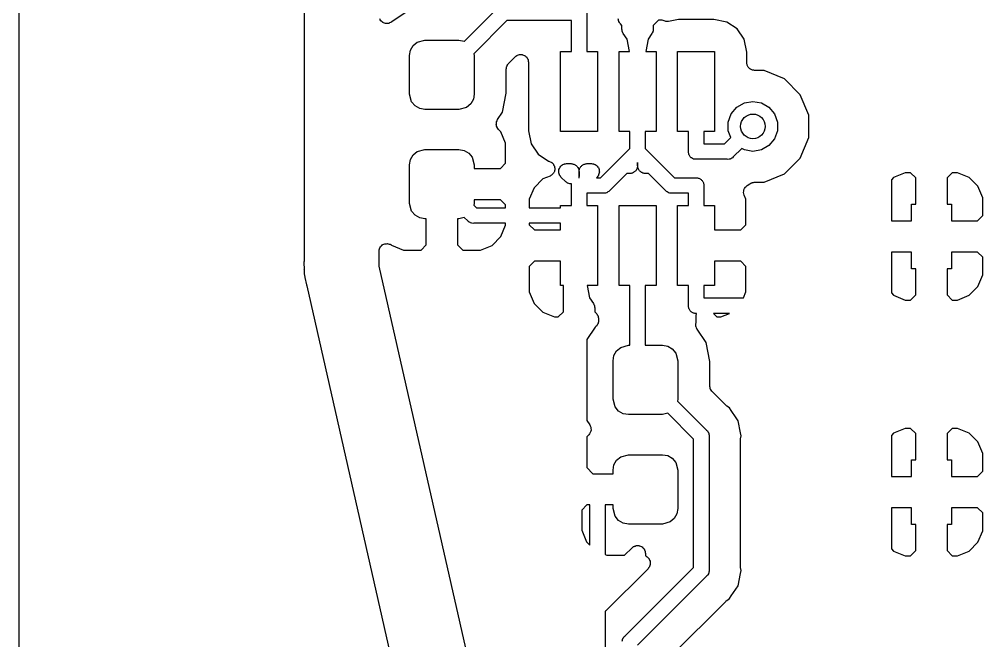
# Model space of a CAD drawing. Extents: x 10 to 287, y -200 to -10.
# Drawn here: x 114.81 to 130.44, y -108.5 to -98.42 of the extents above; entities that cross this region are included whole.
import ezdxf

# ---------------------------------------------------------------- set-up
doc = ezdxf.new("R2010")
doc.units = 0
doc.header["$MEASUREMENT"] = 0
doc.layers.add('BLACK', color=7, linetype='CONTINUOUS')

msp = doc.modelspace()

# ---------------------------------------------------------------- linework, layer by layer
at = {"layer": 'BLACK', "linetype": 'CONTINUOUS'}
for p, q in [((114.808, -136.271), (114.808, -79.375)), ((119.429, -85.0423), (119.429, -102.34)), ((121.097, -98.2935), (120.842, -98.4638)), ((122.033, -98.7718), (122.567, -98.2375)), ((124.016, -98.2907), (124.016, -98.938)), ((120.665, -98.4242), (120.656, -98.4093)), ((120.674, -98.4398), (120.665, -98.4242)), ((120.678, -98.4425), (120.674, -98.4398)), ((120.68, -98.446), (120.678, -98.4425)), ((120.695, -98.4566), (120.68, -98.446)), ((120.708, -98.4681), (120.695, -98.4566)), ((120.712, -98.4696), (120.708, -98.4681)), ((120.716, -98.4721), (120.712, -98.4696)), ((120.733, -98.4771), (120.716, -98.4721)), ((120.75, -98.4832), (120.733, -98.4771)), ((120.754, -98.4832), (120.75, -98.4832)), ((120.758, -98.4844), (120.754, -98.4832)), ((120.776, -98.4832), (120.758, -98.4844)), ((120.794, -98.4832), (120.776, -98.4832)), ((120.798, -98.4818), (120.794, -98.4832)), ((120.802, -98.4815), (120.798, -98.4818)), ((120.818, -98.4743), (120.802, -98.4815)), ((120.835, -98.4681), (120.818, -98.4743)), ((120.838, -98.4654), (120.835, -98.4681)), ((120.842, -98.4638), (120.838, -98.4654)), ((122.721, -98.4377), (122.183, -98.9748)), ((123.766, -98.4377), (122.721, -98.4377)), ((123.766, -98.938), (123.766, -98.4377)), ((124.529, -98.4258), (124.524, -98.4098)), ((124.532, -98.4422), (124.529, -98.4258)), ((124.534, -98.447), (124.532, -98.4422)), ((124.536, -98.4524), (124.534, -98.447)), ((124.545, -98.466), (124.536, -98.4524)), ((124.554, -98.4804), (124.545, -98.466)), ((124.558, -98.484), (124.554, -98.4804)), ((124.561, -98.4886), (124.558, -98.484)), ((125.179, -98.43), (125.095, -98.5144)), ((125.242, -98.43), (125.179, -98.43)), ((125.271, -98.442), (125.242, -98.43)), ((125.286, -98.4453), (125.271, -98.442)), ((125.3, -98.4502), (125.286, -98.4453)), ((125.307, -98.45), (125.3, -98.4502)), ((125.314, -98.4515), (125.307, -98.45)), ((125.329, -98.4495), (125.314, -98.4515)), ((125.344, -98.4492), (125.329, -98.4495)), ((125.504, -98.4176), (125.344, -98.4492)), ((126.078, -98.4176), (125.504, -98.4176)), ((126.289, -98.4595), (126.078, -98.4176)), ((126.457, -98.5718), (126.289, -98.4595)), ((124.587, -98.5144), (124.561, -98.4886)), ((124.587, -98.5778), (124.587, -98.5144)), ((124.59, -98.5927), (124.587, -98.5778)), ((124.591, -98.6079), (124.59, -98.5927)), ((124.593, -98.6143), (124.591, -98.6079)), ((124.595, -98.6212), (124.593, -98.6143)), ((124.602, -98.6344), (124.595, -98.6212)), ((124.608, -98.6483), (124.602, -98.6344)), ((125.08, -98.6344), (125.074, -98.6483)), ((125.087, -98.6212), (125.08, -98.6344)), ((125.089, -98.6143), (125.087, -98.6212)), ((125.091, -98.6079), (125.089, -98.6143)), ((125.092, -98.5927), (125.091, -98.6079)), ((125.095, -98.5778), (125.092, -98.5927)), ((125.095, -98.5144), (125.095, -98.5778)), ((126.57, -98.7398), (126.457, -98.5718)), ((121.199, -98.8423), (121.266, -98.7865)), ((121.266, -98.7865), (121.391, -98.753)), ((121.391, -98.753), (121.941, -98.753)), ((121.941, -98.753), (122.027, -98.7681)), ((122.027, -98.7681), (122.033, -98.7718)), ((124.67, -98.7398), (124.608, -98.6483)), ((124.709, -98.938), (124.67, -98.7398)), ((125.012, -98.7398), (124.973, -98.938)), ((125.074, -98.6483), (125.012, -98.7398)), ((126.611, -98.9505), (126.57, -98.7398)), ((121.141, -99.003), (121.156, -98.9175)), ((121.156, -98.9175), (121.199, -98.8423)), ((123.591, -100.238), (123.591, -98.938)), ((123.591, -98.938), (123.766, -98.938)), ((124.016, -98.938), (124.191, -98.938)), ((124.191, -98.938), (124.191, -100.238)), ((124.541, -100.238), (124.541, -98.938)), ((124.541, -98.938), (124.709, -98.938)), ((124.973, -98.938), (125.141, -98.938)), ((125.141, -98.938), (125.141, -100.238)), ((125.491, -100.238), (125.491, -98.938)), ((125.491, -98.938), (126.091, -98.938)), ((126.091, -98.938), (126.091, -100.238)), ((126.611, -99.1184), (126.611, -98.9505)), ((121.141, -99.628), (121.141, -99.003)), ((122.183, -98.9748), (122.191, -99.003)), ((122.191, -99.003), (122.191, -99.628)), ((122.749, -99.1281), (122.854, -99.0229)), ((122.854, -99.0229), (122.867, -99.0134)), ((122.867, -99.0134), (122.88, -99.0028)), ((122.88, -99.0028), (122.885, -99.0008)), ((122.885, -99.0008), (122.89, -98.9976)), ((122.89, -98.9976), (122.906, -98.9933)), ((122.906, -98.9933), (122.922, -98.9877)), ((122.922, -98.9877), (122.927, -98.9877)), ((122.927, -98.9877), (122.932, -98.9862)), ((122.932, -98.9862), (122.949, -98.9877)), ((122.949, -98.9877), (122.966, -98.9877)), ((122.966, -98.9877), (122.971, -98.9896)), ((122.971, -98.9896), (122.976, -98.9901)), ((122.976, -98.9901), (122.991, -98.9971)), ((122.991, -98.9971), (123.007, -99.0028)), ((123.007, -99.0028), (123.011, -99.0063)), ((123.011, -99.0063), (123.016, -99.0087)), ((123.016, -99.0087), (123.028, -99.0204)), ((123.028, -99.0204), (123.041, -99.0311)), ((123.041, -99.0311), (123.044, -99.0359)), ((123.044, -99.0359), (123.048, -99.0399)), ((123.048, -99.0399), (123.055, -99.0549)), ((123.055, -99.0549), (123.063, -99.0693)), ((123.063, -99.0693), (123.064, -99.0748)), ((123.064, -99.0748), (123.066, -99.0799)), ((123.066, -99.0799), (123.068, -99.0964)), ((123.068, -99.0964), (123.071, -99.1127)), ((123.071, -99.1127), (123.071, -100.225)), ((122.711, -99.2179), (122.712, -99.2124)), ((122.711, -99.6155), (122.711, -99.2179)), ((122.712, -99.2068), (122.716, -99.1908)), ((122.712, -99.2124), (122.712, -99.2068)), ((122.716, -99.1908), (122.719, -99.1744)), ((122.719, -99.1744), (122.722, -99.1696)), ((122.722, -99.1696), (122.723, -99.1642)), ((122.723, -99.1642), (122.733, -99.1506)), ((122.733, -99.1506), (122.741, -99.1362)), ((122.741, -99.1362), (122.745, -99.1326)), ((122.745, -99.1326), (122.749, -99.1281)), ((126.613, -99.1293), (126.611, -99.1184)), ((126.613, -99.1405), (126.613, -99.1293)), ((126.617, -99.1509), (126.613, -99.1405)), ((126.619, -99.1618), (126.617, -99.1509)), ((126.625, -99.1715), (126.619, -99.1618)), ((126.628, -99.1819), (126.625, -99.1715)), ((126.636, -99.1904), (126.628, -99.1819)), ((126.641, -99.2), (126.636, -99.1904)), ((126.65, -99.2072), (126.641, -99.2)), ((126.657, -99.2157), (126.65, -99.2072)), ((126.666, -99.2212), (126.657, -99.2157)), ((126.675, -99.2284), (126.666, -99.2212)), ((126.685, -99.2322), (126.675, -99.2284)), ((126.695, -99.2377), (126.685, -99.2322)), ((126.706, -99.2397), (126.695, -99.2377)), ((126.716, -99.2435), (126.706, -99.2397)), ((126.727, -99.2435), (126.716, -99.2435)), ((126.738, -99.2454), (126.727, -99.2435)), ((126.892, -99.2454), (126.738, -99.2454)), ((127.226, -99.3836), (126.892, -99.2454)), ((127.481, -99.6391), (127.226, -99.3836)), ((121.174, -99.753), (121.141, -99.628)), ((122.176, -99.7135), (122.133, -99.7887)), ((122.191, -99.628), (122.176, -99.7135)), ((122.65, -99.9219), (122.711, -99.6155)), ((127.62, -99.9728), (127.481, -99.6391)), ((121.23, -99.8195), (121.174, -99.753)), ((121.305, -99.8629), (121.23, -99.8195)), ((121.391, -99.878), (121.305, -99.8629)), ((121.941, -99.878), (121.391, -99.878)), ((122.066, -99.8445), (121.941, -99.878)), ((122.133, -99.7887), (122.066, -99.8445)), ((126.36, -99.9503), (126.451, -99.8423)), ((126.451, -99.8423), (126.573, -99.7717)), ((126.573, -99.7717), (126.712, -99.7472)), ((126.712, -99.7472), (126.851, -99.7717)), ((126.851, -99.7717), (126.973, -99.8423)), ((126.973, -99.8423), (127.063, -99.9503)), ((122.561, -100.062), (122.569, -100.043)), ((122.569, -100.043), (122.65, -99.9219)), ((126.312, -100.083), (126.36, -99.9503)), ((127.063, -99.9503), (127.112, -100.083)), ((127.62, -100.334), (127.62, -99.9728)), ((122.548, -100.125), (122.55, -100.104)), ((122.549, -100.126), (122.548, -100.125)), ((122.549, -100.128), (122.549, -100.126)), ((122.554, -100.148), (122.549, -100.128)), ((122.55, -100.104), (122.552, -100.084)), ((122.552, -100.081), (122.561, -100.062)), ((122.552, -100.082), (122.552, -100.081)), ((122.552, -100.084), (122.552, -100.082)), ((122.56, -100.168), (122.554, -100.148)), ((122.561, -100.169), (122.56, -100.168)), ((122.561, -100.17), (122.561, -100.169)), ((122.573, -100.187), (122.561, -100.17)), ((122.585, -100.204), (122.573, -100.187)), ((122.622, -100.24), (122.585, -100.204)), ((126.312, -100.224), (126.312, -100.083)), ((127.112, -100.083), (127.112, -100.224)), ((122.699, -100.427), (122.622, -100.24)), ((123.071, -100.225), (123.112, -100.436)), ((124.191, -100.238), (123.591, -100.238)), ((124.716, -100.238), (124.541, -100.238)), ((124.716, -100.512), (124.716, -100.238)), ((125.141, -100.238), (124.966, -100.238)), ((124.966, -100.238), (124.966, -100.512)), ((125.666, -100.238), (125.491, -100.238)), ((125.666, -100.541), (125.666, -100.238)), ((126.091, -100.238), (125.916, -100.238)), ((125.916, -100.238), (125.916, -100.438)), ((126.25, -100.438), (126.352, -100.336)), ((126.352, -100.336), (126.312, -100.224)), ((127.063, -100.356), (126.973, -100.465)), ((127.112, -100.224), (127.063, -100.356)), ((127.481, -100.668), (127.62, -100.334)), ((122.699, -100.752), (122.699, -100.427)), ((123.112, -100.436), (123.225, -100.604)), ((124.24, -100.988), (124.716, -100.512)), ((124.966, -100.512), (125.442, -100.988)), ((125.916, -100.438), (126.25, -100.438)), ((126.531, -100.511), (126.394, -100.648)), ((126.573, -100.535), (126.531, -100.511)), ((126.973, -100.465), (126.851, -100.535)), ((121.156, -100.692), (121.199, -100.617)), ((121.199, -100.617), (121.266, -100.561)), ((121.266, -100.561), (121.391, -100.528)), ((121.391, -100.528), (121.941, -100.528)), ((121.941, -100.528), (122.027, -100.543)), ((122.027, -100.543), (122.102, -100.586)), ((122.102, -100.586), (122.158, -100.653)), ((122.158, -100.653), (122.191, -100.778)), ((123.225, -100.604), (123.393, -100.717)), ((125.666, -100.585), (125.666, -100.541)), ((125.666, -100.541), (125.666, -100.541)), ((125.67, -100.596), (125.666, -100.585)), ((125.672, -100.607), (125.67, -100.596)), ((125.677, -100.616), (125.672, -100.607)), ((125.681, -100.627), (125.677, -100.616)), ((125.688, -100.635), (125.681, -100.627)), ((125.694, -100.645), (125.688, -100.635)), ((125.702, -100.652), (125.694, -100.645)), ((125.709, -100.661), (125.702, -100.652)), ((125.719, -100.666), (125.709, -100.661)), ((125.728, -100.673), (125.719, -100.666)), ((125.738, -100.677), (125.728, -100.673)), ((126.369, -100.669), (126.355, -100.678)), ((126.383, -100.661), (126.369, -100.669)), ((126.394, -100.648), (126.383, -100.661)), ((126.712, -100.56), (126.573, -100.535)), ((126.851, -100.535), (126.712, -100.56)), ((127.226, -100.923), (127.481, -100.668)), ((121.141, -100.778), (121.156, -100.692)), ((121.141, -101.403), (121.141, -100.778)), ((122.191, -100.778), (122.191, -100.837)), ((122.615, -100.837), (122.699, -100.752)), ((123.393, -100.717), (123.396, -100.717)), ((123.396, -100.717), (123.402, -100.72)), ((123.402, -100.72), (123.409, -100.721)), ((123.409, -100.721), (123.423, -100.728)), ((123.423, -100.728), (123.437, -100.733)), ((123.437, -100.733), (123.442, -100.738)), ((123.442, -100.738), (123.449, -100.741)), ((123.449, -100.741), (123.459, -100.752)), ((123.459, -100.752), (123.47, -100.762)), ((123.47, -100.762), (123.474, -100.768)), ((123.474, -100.768), (123.478, -100.773)), ((123.478, -100.773), (123.484, -100.788)), ((123.484, -100.788), (123.491, -100.801)), ((123.491, -100.801), (123.493, -100.808)), ((123.493, -100.808), (123.495, -100.814)), ((123.495, -100.814), (123.496, -100.829)), ((123.496, -100.829), (123.498, -100.844)), ((123.572, -100.838), (123.578, -100.822)), ((123.578, -100.822), (123.581, -100.818)), ((123.581, -100.818), (123.584, -100.813)), ((123.584, -100.813), (123.595, -100.801)), ((123.595, -100.801), (123.606, -100.788)), ((123.606, -100.788), (123.611, -100.785)), ((123.611, -100.785), (123.615, -100.781)), ((123.615, -100.781), (123.63, -100.774)), ((123.63, -100.774), (123.644, -100.766)), ((123.644, -100.766), (123.65, -100.765)), ((123.65, -100.765), (123.655, -100.763)), ((123.655, -100.763), (123.671, -100.761)), ((123.671, -100.761), (123.688, -100.758)), ((123.688, -100.758), (123.764, -100.758)), ((123.764, -100.758), (123.775, -100.76)), ((123.775, -100.76), (123.786, -100.76)), ((123.786, -100.76), (123.796, -100.764)), ((123.796, -100.764), (123.807, -100.766)), ((123.807, -100.766), (123.817, -100.772)), ((123.817, -100.772), (123.827, -100.775)), ((123.827, -100.775), (123.836, -100.783)), ((123.836, -100.783), (123.846, -100.788)), ((123.846, -100.788), (123.853, -100.797)), ((123.853, -100.797), (123.861, -100.804)), ((123.861, -100.804), (123.867, -100.813)), ((123.867, -100.813), (123.874, -100.822)), ((123.874, -100.822), (123.878, -100.832)), ((123.878, -100.832), (123.883, -100.842)), ((123.899, -100.842), (123.904, -100.832)), ((123.904, -100.832), (123.908, -100.822)), ((123.908, -100.822), (123.915, -100.813)), ((123.915, -100.813), (123.921, -100.804)), ((123.921, -100.804), (123.929, -100.797)), ((123.929, -100.797), (123.936, -100.788)), ((123.936, -100.788), (123.946, -100.783)), ((123.946, -100.783), (123.955, -100.775)), ((123.955, -100.775), (123.965, -100.772)), ((123.965, -100.772), (123.975, -100.766)), ((123.975, -100.766), (123.986, -100.764)), ((123.986, -100.764), (123.996, -100.76)), ((123.996, -100.76), (124.007, -100.76)), ((124.007, -100.76), (124.018, -100.758)), ((124.018, -100.758), (124.094, -100.758)), ((124.094, -100.758), (124.111, -100.761)), ((124.111, -100.761), (124.127, -100.763)), ((124.127, -100.763), (124.132, -100.765)), ((124.132, -100.765), (124.138, -100.766)), ((124.138, -100.766), (124.152, -100.774)), ((124.152, -100.774), (124.167, -100.781)), ((124.167, -100.781), (124.171, -100.785)), ((124.171, -100.785), (124.176, -100.788)), ((124.176, -100.788), (124.187, -100.801)), ((124.187, -100.801), (124.198, -100.813)), ((124.198, -100.813), (124.201, -100.818)), ((124.201, -100.818), (124.204, -100.822)), ((124.204, -100.822), (124.21, -100.838)), ((124.835, -100.823), (124.833, -100.834)), ((124.839, -100.813), (124.835, -100.823)), ((124.841, -100.791), (124.839, -100.801)), ((124.839, -100.801), (124.839, -100.813)), ((124.841, -100.791), (124.841, -100.74)), ((124.841, -100.74), (124.841, -100.74)), ((124.841, -100.74), (124.841, -100.74)), ((124.841, -100.74), (124.841, -100.791)), ((124.843, -100.801), (124.841, -100.791)), ((124.843, -100.813), (124.843, -100.801)), ((124.847, -100.823), (124.843, -100.813)), ((124.849, -100.834), (124.847, -100.823)), ((125.748, -100.683), (125.738, -100.677)), ((125.759, -100.685), (125.748, -100.683)), ((125.769, -100.688), (125.759, -100.685)), ((126.296, -100.688), (125.769, -100.688)), ((126.313, -100.69), (126.296, -100.688)), ((126.329, -100.685), (126.313, -100.69)), ((126.345, -100.683), (126.329, -100.685)), ((126.35, -100.68), (126.345, -100.683)), ((126.355, -100.678), (126.35, -100.68)), ((122.191, -100.837), (122.615, -100.837)), ((123.42, -100.959), (123.303, -101.007)), ((123.426, -100.955), (123.42, -100.959)), ((123.432, -100.953), (123.426, -100.955)), ((123.444, -100.944), (123.432, -100.953)), ((123.457, -100.935), (123.444, -100.944)), ((123.461, -100.93), (123.457, -100.935)), ((123.467, -100.925), (123.461, -100.93)), ((123.475, -100.912), (123.467, -100.925)), ((123.484, -100.9), (123.475, -100.912)), ((123.486, -100.894), (123.484, -100.9)), ((123.49, -100.888), (123.486, -100.894)), ((123.493, -100.873), (123.49, -100.888)), ((123.497, -100.858), (123.493, -100.873)), ((123.498, -100.844), (123.497, -100.851)), ((123.497, -100.851), (123.497, -100.858)), ((123.561, -100.897), (123.563, -100.88)), ((123.563, -100.902), (123.561, -100.897)), ((123.563, -100.863), (123.565, -100.858)), ((123.563, -100.88), (123.563, -100.863)), ((123.563, -100.907), (123.563, -100.902)), ((123.568, -100.923), (123.563, -100.907)), ((123.565, -100.853), (123.572, -100.838)), ((123.565, -100.858), (123.565, -100.853)), ((123.573, -100.939), (123.568, -100.923)), ((123.576, -100.944), (123.573, -100.939)), ((123.578, -100.949), (123.576, -100.944)), ((123.588, -100.962), (123.578, -100.949)), ((123.598, -100.975), (123.588, -100.962)), ((123.674, -101.052), (123.598, -100.975)), ((123.883, -100.842), (123.885, -100.853)), ((123.885, -100.853), (123.889, -100.863)), ((123.888, -100.978), (123.887, -100.988)), ((123.887, -100.988), (123.895, -100.988)), ((123.891, -100.962), (123.888, -100.978)), ((123.889, -100.863), (123.889, -100.874)), ((123.889, -100.874), (123.891, -100.885)), ((123.891, -100.885), (123.893, -100.874)), ((123.891, -100.885), (123.891, -100.962)), ((123.891, -100.962), (123.891, -100.885)), ((123.894, -100.978), (123.891, -100.962)), ((123.893, -100.863), (123.897, -100.853)), ((123.893, -100.874), (123.893, -100.863)), ((123.895, -100.988), (123.894, -100.978)), ((123.897, -100.853), (123.899, -100.842)), ((124.184, -100.975), (124.172, -100.988)), ((124.172, -100.988), (124.24, -100.988)), ((124.194, -100.962), (124.184, -100.975)), ((124.204, -100.949), (124.194, -100.962)), ((124.206, -100.944), (124.204, -100.949)), ((124.209, -100.939), (124.206, -100.944)), ((124.214, -100.923), (124.209, -100.939)), ((124.21, -100.838), (124.217, -100.853)), ((124.219, -100.907), (124.214, -100.923)), ((124.217, -100.853), (124.217, -100.858)), ((124.217, -100.858), (124.219, -100.863)), ((124.219, -100.863), (124.219, -100.88)), ((124.219, -100.88), (124.221, -100.897)), ((124.221, -100.897), (124.219, -100.902)), ((124.219, -100.902), (124.219, -100.907)), ((124.664, -100.918), (124.384, -101.197)), ((124.714, -100.918), (124.664, -100.918)), ((124.725, -100.916), (124.714, -100.918)), ((124.736, -100.916), (124.725, -100.916)), ((124.746, -100.912), (124.736, -100.916)), ((124.757, -100.91), (124.746, -100.912)), ((124.767, -100.904), (124.757, -100.91)), ((124.777, -100.901), (124.767, -100.904)), ((124.786, -100.893), (124.777, -100.901)), ((124.796, -100.888), (124.786, -100.893)), ((124.803, -100.879), (124.796, -100.888)), ((124.811, -100.872), (124.803, -100.879)), ((124.817, -100.863), (124.811, -100.872)), ((124.824, -100.854), (124.817, -100.863)), ((124.828, -100.844), (124.824, -100.854)), ((124.833, -100.834), (124.828, -100.844)), ((124.854, -100.844), (124.849, -100.834)), ((124.858, -100.854), (124.854, -100.844)), ((124.865, -100.863), (124.858, -100.854)), ((124.871, -100.872), (124.865, -100.863)), ((124.879, -100.879), (124.871, -100.872)), ((124.886, -100.888), (124.879, -100.879)), ((124.896, -100.893), (124.886, -100.888)), ((124.905, -100.901), (124.896, -100.893)), ((124.915, -100.904), (124.905, -100.901)), ((124.925, -100.91), (124.915, -100.904)), ((124.936, -100.912), (124.925, -100.91)), ((124.946, -100.916), (124.936, -100.912)), ((124.957, -100.916), (124.946, -100.916)), ((124.968, -100.918), (124.957, -100.916)), ((125.018, -100.918), (124.968, -100.918)), ((125.298, -101.197), (125.018, -100.918)), ((125.442, -100.988), (125.813, -100.988)), ((125.813, -100.988), (125.823, -100.991)), ((126.892, -101.061), (127.226, -100.923)), ((128.995, -100.982), (128.958, -101.02)), ((129.182, -100.905), (128.995, -100.982)), ((129.27, -100.905), (129.182, -100.905)), ((129.354, -100.989), (129.27, -100.905)), ((129.354, -101.413), (129.354, -100.989)), ((129.946, -100.905), (129.862, -100.989)), ((129.862, -100.989), (129.862, -101.413)), ((130.034, -100.905), (129.946, -100.905)), ((130.221, -100.982), (130.034, -100.905)), ((130.364, -101.125), (130.221, -100.982)), ((123.303, -101.007), (123.16, -101.15)), ((123.688, -101.061), (123.674, -101.052)), ((123.7, -101.072), (123.688, -101.061)), ((123.706, -101.074), (123.7, -101.072)), ((123.71, -101.077), (123.706, -101.074)), ((123.726, -101.081), (123.71, -101.077)), ((123.742, -101.087), (123.726, -101.081)), ((123.748, -101.087), (123.742, -101.087)), ((123.753, -101.088), (123.748, -101.087)), ((123.767, -101.087), (123.753, -101.088)), ((123.766, -101.091), (123.767, -101.087)), ((123.766, -101.135), (123.766, -101.091)), ((123.766, -101.438), (123.766, -101.135)), ((123.766, -101.135), (123.766, -101.135)), ((125.823, -100.991), (125.834, -100.993)), ((125.834, -100.993), (125.844, -100.999)), ((125.844, -100.999), (125.854, -101.003)), ((125.854, -101.003), (125.863, -101.01)), ((125.863, -101.01), (125.873, -101.015)), ((125.873, -101.015), (125.88, -101.024)), ((125.88, -101.024), (125.888, -101.031)), ((125.888, -101.031), (125.894, -101.041)), ((125.894, -101.041), (125.901, -101.049)), ((125.901, -101.049), (125.905, -101.06)), ((125.905, -101.06), (125.91, -101.069)), ((125.91, -101.069), (125.912, -101.08)), ((125.912, -101.08), (125.916, -101.091)), ((125.916, -101.091), (125.916, -101.438)), ((126.576, -101.163), (126.585, -101.144)), ((126.585, -101.144), (126.586, -101.143)), ((126.586, -101.143), (126.587, -101.142)), ((126.587, -101.142), (126.602, -101.128)), ((126.602, -101.128), (126.617, -101.114)), ((126.617, -101.114), (126.664, -101.083)), ((126.664, -101.083), (126.678, -101.077)), ((126.678, -101.077), (126.691, -101.069)), ((126.691, -101.069), (126.698, -101.068)), ((126.698, -101.068), (126.704, -101.065)), ((126.704, -101.065), (126.719, -101.064)), ((126.719, -101.064), (126.734, -101.061)), ((126.734, -101.061), (126.892, -101.061)), ((128.958, -101.02), (128.958, -101.684)), ((130.441, -101.312), (130.364, -101.125)), ((123.16, -101.15), (123.083, -101.337)), ((124.286, -101.238), (124.016, -101.238)), ((124.016, -101.238), (124.016, -101.438)), ((124.303, -101.239), (124.286, -101.238)), ((124.319, -101.235), (124.303, -101.239)), ((124.335, -101.232), (124.319, -101.235)), ((124.34, -101.229), (124.335, -101.232)), ((124.345, -101.228), (124.34, -101.229)), ((124.359, -101.218), (124.345, -101.228)), ((124.373, -101.21), (124.359, -101.218)), ((124.384, -101.197), (124.373, -101.21)), ((125.309, -101.21), (125.298, -101.197)), ((125.323, -101.218), (125.309, -101.21)), ((125.337, -101.228), (125.323, -101.218)), ((125.342, -101.229), (125.337, -101.228)), ((125.347, -101.232), (125.342, -101.229)), ((125.363, -101.235), (125.347, -101.232)), ((125.379, -101.239), (125.363, -101.235)), ((125.396, -101.238), (125.379, -101.239)), ((125.666, -101.238), (125.396, -101.238)), ((125.666, -101.438), (125.666, -101.238)), ((126.561, -101.225), (126.564, -101.204)), ((126.561, -101.226), (126.561, -101.225)), ((126.561, -101.228), (126.561, -101.226)), ((126.566, -101.248), (126.561, -101.228)), ((126.564, -101.204), (126.566, -101.184)), ((126.566, -101.183), (126.567, -101.181)), ((126.566, -101.184), (126.566, -101.183)), ((126.57, -101.268), (126.566, -101.248)), ((126.567, -101.181), (126.576, -101.163)), ((126.598, -101.335), (126.57, -101.268)), ((121.174, -101.528), (121.141, -101.403)), ((122.191, -101.403), (122.186, -101.433)), ((122.186, -101.433), (122.228, -101.475)), ((122.191, -101.344), (122.191, -101.403)), ((122.615, -101.344), (122.191, -101.344)), ((122.699, -101.429), (122.615, -101.344)), ((122.699, -101.475), (122.699, -101.429)), ((123.083, -101.337), (123.083, -101.475)), ((123.591, -101.475), (123.591, -101.438)), ((123.591, -101.438), (123.766, -101.438)), ((124.016, -101.438), (124.191, -101.438)), ((124.191, -101.438), (124.191, -102.738)), ((124.541, -102.738), (124.541, -101.438)), ((124.541, -101.438), (125.141, -101.438)), ((125.141, -101.438), (125.141, -102.738)), ((125.491, -102.738), (125.491, -101.438)), ((125.491, -101.438), (125.666, -101.438)), ((125.916, -101.438), (126.091, -101.438)), ((126.091, -101.438), (126.091, -101.834)), ((126.599, -101.337), (126.598, -101.335)), ((126.598, -101.335), (126.598, -101.335)), ((126.599, -101.75), (126.599, -101.337)), ((129.283, -101.684), (129.283, -101.413)), ((129.283, -101.413), (129.354, -101.413)), ((129.862, -101.413), (129.933, -101.413)), ((129.933, -101.413), (129.933, -101.684)), ((130.441, -101.6), (130.441, -101.312)), ((121.23, -101.595), (121.174, -101.528)), ((121.305, -101.638), (121.23, -101.595)), ((122.228, -101.475), (122.699, -101.475)), ((123.083, -101.475), (123.591, -101.475)), ((130.357, -101.684), (130.441, -101.6)), ((121.391, -101.653), (121.305, -101.638)), ((121.412, -101.653), (121.391, -101.653)), ((121.412, -102.077), (121.412, -101.653)), ((121.941, -101.653), (121.92, -101.653)), ((121.92, -101.653), (121.92, -102.077)), ((122.028, -101.63), (121.941, -101.653)), ((122.084, -101.685), (122.028, -101.63)), ((122.094, -101.698), (122.084, -101.685)), ((122.109, -101.706), (122.094, -101.698)), ((122.122, -101.715), (122.109, -101.706)), ((122.128, -101.717), (122.122, -101.715)), ((122.132, -101.72), (122.128, -101.717)), ((122.149, -101.722), (122.132, -101.72)), ((122.165, -101.727), (122.149, -101.722)), ((122.181, -101.725), (122.165, -101.727)), ((122.699, -101.725), (122.181, -101.725)), ((122.622, -101.941), (122.699, -101.754)), ((122.699, -101.754), (122.699, -101.725)), ((123.083, -101.725), (123.083, -101.75)), ((123.591, -101.725), (123.083, -101.725)), ((123.083, -101.75), (123.167, -101.834)), ((123.591, -101.834), (123.591, -101.725)), ((126.515, -101.834), (126.599, -101.75)), ((128.958, -101.684), (129.283, -101.684)), ((129.933, -101.684), (130.357, -101.684)), ((123.167, -101.834), (123.591, -101.834)), ((126.091, -101.834), (126.515, -101.834)), ((120.687, -102.089), (120.699, -102.078)), ((120.699, -102.078), (120.704, -102.075)), ((120.704, -102.075), (120.708, -102.072)), ((120.708, -102.072), (120.724, -102.066)), ((120.724, -102.066), (120.739, -102.059)), ((120.739, -102.059), (120.744, -102.059)), ((120.744, -102.059), (120.75, -102.057)), ((120.75, -102.057), (120.766, -102.057)), ((120.766, -102.057), (120.783, -102.055)), ((120.783, -102.055), (120.788, -102.057)), ((120.788, -102.057), (120.794, -102.057)), ((120.794, -102.057), (120.809, -102.062)), ((120.809, -102.062), (120.825, -102.067)), ((120.825, -102.067), (120.83, -102.07)), ((120.83, -102.07), (120.835, -102.072)), ((120.835, -102.072), (120.846, -102.081)), ((120.846, -102.081), (121.04, -102.161)), ((121.328, -102.161), (121.412, -102.077)), ((121.92, -102.077), (122.004, -102.161)), ((122.479, -102.084), (122.622, -101.941)), ((120.645, -102.182), (120.648, -102.165)), ((120.645, -102.393), (120.645, -102.182)), ((120.648, -102.165), (120.649, -102.149)), ((120.649, -102.149), (120.651, -102.144)), ((120.651, -102.144), (120.652, -102.138)), ((120.652, -102.138), (120.661, -102.124)), ((120.661, -102.124), (120.668, -102.109)), ((120.668, -102.109), (120.672, -102.105)), ((120.672, -102.105), (120.674, -102.1)), ((120.674, -102.1), (120.687, -102.089)), ((121.04, -102.161), (121.328, -102.161)), ((122.004, -102.161), (122.292, -102.161)), ((122.292, -102.161), (122.479, -102.084)), ((128.958, -102.192), (128.958, -102.856)), ((129.283, -102.192), (128.958, -102.192)), ((129.283, -102.463), (129.283, -102.192)), ((129.933, -102.192), (129.933, -102.463)), ((130.357, -102.192), (129.933, -102.192)), ((130.441, -102.276), (130.357, -102.192)), ((119.429, -102.342), (119.425, -102.359)), ((119.425, -102.359), (119.429, -102.482)), ((119.429, -102.34), (119.429, -102.341)), ((119.429, -102.341), (119.429, -102.342)), ((120.647, -102.407), (120.645, -102.393)), ((123.167, -102.342), (123.083, -102.426)), ((123.591, -102.342), (123.167, -102.342)), ((123.591, -102.738), (123.591, -102.342)), ((126.091, -102.342), (126.091, -102.738)), ((126.515, -102.342), (126.091, -102.342)), ((126.599, -102.426), (126.515, -102.342)), ((130.441, -102.564), (130.441, -102.276)), ((119.429, -102.482), (119.428, -102.484)), ((119.428, -102.484), (119.429, -102.486)), ((119.429, -102.486), (119.429, -102.544)), ((119.429, -102.544), (119.442, -102.601)), ((120.648, -102.422), (120.647, -102.407)), ((124.05, -117.422), (120.648, -102.422)), ((123.083, -102.426), (123.083, -102.839)), ((126.599, -102.839), (126.599, -102.426)), ((129.354, -102.463), (129.283, -102.463)), ((129.354, -102.887), (129.354, -102.463)), ((129.933, -102.463), (129.862, -102.463)), ((129.862, -102.463), (129.862, -102.887)), ((119.442, -102.601), (119.442, -102.602)), ((119.442, -102.602), (119.442, -102.604)), ((119.442, -102.604), (119.466, -102.725)), ((130.364, -102.751), (130.441, -102.564)), ((119.466, -102.725), (119.473, -102.741)), ((119.473, -102.741), (119.473, -102.742)), ((119.473, -102.742), (119.474, -102.743)), ((119.474, -102.743), (123.154, -118.969)), ((123.083, -102.839), (123.16, -103.026)), ((123.637, -102.738), (123.591, -102.738)), ((123.637, -103.162), (123.637, -102.738)), ((124.191, -102.738), (124.023, -102.738)), ((124.023, -102.738), (124.062, -102.936)), ((124.716, -102.738), (124.541, -102.738)), ((124.716, -103.706), (124.716, -102.738)), ((125.141, -102.738), (124.966, -102.738)), ((124.966, -102.738), (124.966, -103.706)), ((125.666, -102.738), (125.491, -102.738)), ((125.666, -103.041), (125.666, -102.738)), ((126.091, -102.738), (125.916, -102.738)), ((125.916, -102.738), (125.916, -102.938)), ((126.558, -102.938), (126.599, -102.839)), ((128.958, -102.856), (128.995, -102.894)), ((130.221, -102.894), (130.364, -102.751)), ((124.062, -102.936), (124.124, -103.028)), ((125.916, -102.938), (126.558, -102.938)), ((128.995, -102.894), (129.182, -102.971)), ((129.182, -102.971), (129.27, -102.971)), ((129.27, -102.971), (129.354, -102.887)), ((129.862, -102.887), (129.946, -102.971)), ((129.946, -102.971), (130.034, -102.971)), ((130.034, -102.971), (130.221, -102.894)), ((123.16, -103.026), (123.303, -103.169)), ((123.303, -103.169), (123.49, -103.246)), ((123.553, -103.246), (123.637, -103.162)), ((124.124, -103.028), (124.13, -103.042)), ((124.13, -103.042), (124.137, -103.055)), ((124.137, -103.055), (124.139, -103.062)), ((124.139, -103.062), (124.141, -103.068)), ((124.141, -103.068), (124.142, -103.083)), ((124.142, -103.083), (124.145, -103.098)), ((124.145, -103.098), (124.145, -103.162)), ((124.145, -103.162), (124.171, -103.187)), ((125.666, -103.085), (125.666, -103.041)), ((125.666, -103.041), (125.666, -103.041)), ((125.67, -103.096), (125.666, -103.085)), ((125.672, -103.107), (125.67, -103.096)), ((125.677, -103.116), (125.672, -103.107)), ((125.681, -103.127), (125.677, -103.116)), ((125.688, -103.135), (125.681, -103.127)), ((125.694, -103.145), (125.688, -103.135)), ((125.702, -103.152), (125.694, -103.145)), ((125.709, -103.161), (125.702, -103.152)), ((125.719, -103.166), (125.709, -103.161)), ((125.728, -103.173), (125.719, -103.166)), ((125.738, -103.177), (125.728, -103.173)), ((125.748, -103.183), (125.738, -103.177)), ((123.49, -103.246), (123.553, -103.246)), ((124.171, -103.187), (124.174, -103.192)), ((124.174, -103.192), (124.178, -103.196)), ((124.178, -103.196), (124.187, -103.21)), ((124.187, -103.21), (124.196, -103.224)), ((124.196, -103.224), (124.198, -103.229)), ((124.198, -103.229), (124.2, -103.234)), ((124.2, -103.234), (124.203, -103.25)), ((124.203, -103.25), (124.208, -103.266)), ((124.205, -103.324), (124.203, -103.342)), ((124.208, -103.306), (124.205, -103.324)), ((124.208, -103.266), (124.207, -103.272)), ((124.207, -103.272), (124.208, -103.277)), ((124.208, -103.277), (124.208, -103.306)), ((125.759, -103.185), (125.748, -103.183)), ((125.769, -103.188), (125.759, -103.185)), ((125.795, -103.188), (125.769, -103.188)), ((125.791, -103.214), (125.794, -103.198)), ((125.791, -103.34), (125.791, -103.214)), ((125.794, -103.198), (125.795, -103.188)), ((126.072, -103.188), (126.129, -103.246)), ((126.331, -103.188), (126.072, -103.188)), ((126.129, -103.246), (126.192, -103.246)), ((126.192, -103.246), (126.331, -103.188)), ((124.15, -103.413), (124.016, -103.613)), ((124.152, -103.412), (124.15, -103.413)), ((124.165, -103.399), (124.152, -103.412)), ((124.178, -103.388), (124.165, -103.399)), ((124.18, -103.384), (124.178, -103.388)), ((124.183, -103.381), (124.18, -103.384)), ((124.191, -103.365), (124.183, -103.381)), ((124.2, -103.35), (124.191, -103.365)), ((124.201, -103.346), (124.2, -103.35)), ((124.203, -103.342), (124.201, -103.346)), ((125.786, -103.359), (125.787, -103.355)), ((125.787, -103.377), (125.786, -103.359)), ((125.787, -103.351), (125.791, -103.34)), ((125.787, -103.355), (125.787, -103.351)), ((125.787, -103.395), (125.787, -103.377)), ((125.788, -103.399), (125.787, -103.395)), ((125.789, -103.403), (125.788, -103.399)), ((125.796, -103.42), (125.789, -103.403)), ((125.802, -103.436), (125.796, -103.42)), ((125.805, -103.44), (125.802, -103.436)), ((125.806, -103.444), (125.805, -103.44)), ((125.952, -103.662), (125.806, -103.444)), ((124.016, -103.613), (124.016, -104.924)), ((124.458, -103.87), (124.501, -103.795)), ((124.501, -103.795), (124.568, -103.739)), ((124.568, -103.739), (124.693, -103.706)), ((124.693, -103.706), (124.716, -103.706)), ((124.966, -103.706), (125.243, -103.706)), ((125.243, -103.706), (125.329, -103.721)), ((125.329, -103.721), (125.404, -103.764)), ((125.404, -103.764), (125.46, -103.831)), ((126.013, -103.969), (125.952, -103.662)), ((124.443, -103.956), (124.458, -103.87)), ((124.443, -104.581), (124.443, -103.956)), ((125.46, -103.831), (125.493, -103.956)), ((125.493, -103.956), (125.493, -104.581)), ((126.013, -104.366), (126.013, -103.969)), ((126.014, -104.372), (126.013, -104.366)), ((126.014, -104.377), (126.014, -104.372)), ((126.018, -104.393), (126.014, -104.377)), ((126.021, -104.41), (126.018, -104.393)), ((126.024, -104.414), (126.021, -104.41)), ((126.025, -104.42), (126.024, -104.414)), ((126.035, -104.433), (126.025, -104.42)), ((124.476, -104.706), (124.443, -104.581)), ((125.493, -104.581), (125.488, -104.611)), ((126.043, -104.448), (126.035, -104.433)), ((126.047, -104.451), (126.043, -104.448)), ((126.051, -104.456), (126.047, -104.451)), ((126.27, -104.675), (126.051, -104.456)), ((124.532, -104.773), (124.476, -104.706)), ((125.488, -104.611), (125.96, -105.084)), ((126.28, -104.683), (126.27, -104.675)), ((126.289, -104.691), (126.28, -104.683)), ((126.332, -104.72), (126.289, -104.691)), ((126.36, -104.762), (126.332, -104.72)), ((124.607, -104.816), (124.532, -104.773)), ((124.693, -104.831), (124.607, -104.816)), ((125.243, -104.831), (124.693, -104.831)), ((125.33, -104.808), (125.243, -104.831)), ((125.75, -105.228), (125.33, -104.808)), ((126.441, -104.883), (126.36, -104.762)), ((126.36, -104.762), (126.36, -104.762)), ((126.472, -104.929), (126.441, -104.883)), ((126.441, -104.883), (126.441, -104.883)), ((124.016, -104.924), (124.065, -104.996)), ((124.065, -104.996), (124.073, -105.015)), ((124.073, -105.015), (124.082, -105.034)), ((124.082, -105.034), (124.082, -105.035)), ((124.082, -105.035), (124.082, -105.037)), ((124.082, -105.037), (124.084, -105.057)), ((126.511, -105.126), (126.472, -104.929)), ((124.049, -105.157), (124.016, -105.19)), ((124.016, -105.19), (124.016, -105.691)), ((124.061, -105.14), (124.049, -105.157)), ((124.073, -105.123), (124.061, -105.14)), ((124.074, -105.121), (124.073, -105.122)), ((124.073, -105.122), (124.073, -105.123)), ((124.08, -105.101), (124.074, -105.121)), ((124.085, -105.081), (124.08, -105.101)), ((124.084, -105.057), (124.086, -105.078)), ((124.086, -105.078), (124.085, -105.079)), ((124.085, -105.079), (124.085, -105.081)), ((125.96, -105.084), (125.973, -105.094)), ((125.973, -105.094), (125.981, -105.109)), ((125.981, -105.109), (125.99, -105.122)), ((125.99, -105.122), (125.992, -105.128)), ((125.992, -105.128), (125.995, -105.132)), ((125.995, -105.132), (125.998, -105.149)), ((125.998, -105.149), (126.002, -105.165)), ((126.002, -105.165), (126, -105.181)), ((126, -105.181), (126, -107.355)), ((126.521, -105.176), (126.511, -105.126)), ((126.511, -105.126), (126.511, -105.126)), ((126.511, -105.226), (126.521, -105.176)), ((128.995, -105.132), (128.958, -105.17)), ((128.958, -105.17), (128.958, -105.834)), ((129.182, -105.055), (128.995, -105.132)), ((129.27, -105.055), (129.182, -105.055)), ((129.354, -105.139), (129.27, -105.055)), ((129.354, -105.563), (129.354, -105.139)), ((129.946, -105.055), (129.862, -105.139)), ((129.862, -105.139), (129.862, -105.563)), ((130.034, -105.055), (129.946, -105.055)), ((130.221, -105.132), (130.034, -105.055)), ((130.364, -105.275), (130.221, -105.132)), ((125.75, -107.309), (125.75, -105.228)), ((126.508, -105.251), (126.511, -105.238)), ((126.508, -107.286), (126.508, -105.251)), ((126.511, -105.238), (126.511, -105.226)), ((130.441, -105.462), (130.364, -105.275)), ((124.501, -105.57), (124.568, -105.514)), ((124.568, -105.514), (124.693, -105.481)), ((124.693, -105.481), (125.243, -105.481)), ((125.243, -105.481), (125.329, -105.496)), ((125.329, -105.496), (125.404, -105.539)), ((130.441, -105.75), (130.441, -105.462)), ((124.443, -105.731), (124.458, -105.645)), ((124.458, -105.645), (124.501, -105.57)), ((125.404, -105.539), (125.46, -105.606)), ((125.46, -105.606), (125.493, -105.731)), ((129.283, -105.834), (129.283, -105.563)), ((129.283, -105.563), (129.354, -105.563)), ((129.862, -105.563), (129.933, -105.563)), ((129.933, -105.563), (129.933, -105.834)), ((124.016, -105.691), (124.114, -105.789)), ((124.114, -105.789), (124.443, -105.789)), ((124.443, -105.789), (124.443, -105.731)), ((125.493, -105.731), (125.493, -106.356)), ((128.958, -105.834), (129.283, -105.834)), ((129.933, -105.834), (130.357, -105.834)), ((130.357, -105.834), (130.441, -105.75)), ((124.019, -106.297), (123.935, -106.382)), ((124.066, -106.297), (124.019, -106.297)), ((124.066, -106.948), (124.066, -106.297)), ((124.443, -106.297), (124.316, -106.297)), ((124.316, -106.297), (124.316, -107.103)), ((124.443, -106.356), (124.443, -106.297)), ((123.935, -106.382), (123.935, -106.707)), ((124.476, -106.481), (124.443, -106.356)), ((125.478, -106.442), (125.435, -106.517)), ((125.493, -106.356), (125.478, -106.442)), ((128.958, -106.342), (128.958, -107.006)), ((129.283, -106.342), (128.958, -106.342)), ((129.283, -106.613), (129.283, -106.342)), ((129.933, -106.342), (129.933, -106.613)), ((130.357, -106.342), (129.933, -106.342)), ((130.441, -106.426), (130.357, -106.342)), ((130.441, -106.714), (130.441, -106.426)), ((124.532, -106.548), (124.476, -106.481)), ((124.607, -106.591), (124.532, -106.548)), ((124.693, -106.606), (124.607, -106.591)), ((125.243, -106.606), (124.693, -106.606)), ((125.368, -106.573), (125.243, -106.606)), ((125.435, -106.517), (125.368, -106.573)), ((129.354, -106.613), (129.283, -106.613)), ((129.354, -107.037), (129.354, -106.613)), ((129.933, -106.613), (129.862, -106.613)), ((129.862, -106.613), (129.862, -107.037)), ((123.935, -106.707), (124.012, -106.894)), ((130.364, -106.901), (130.441, -106.714)), ((124.012, -106.894), (124.066, -106.948)), ((130.221, -107.044), (130.364, -106.901)), ((124.63, -107.114), (124.751, -106.992)), ((124.751, -106.992), (124.765, -106.983)), ((124.765, -106.983), (124.777, -106.972)), ((124.777, -106.972), (124.783, -106.97)), ((124.783, -106.97), (124.787, -106.967)), ((124.787, -106.967), (124.803, -106.963)), ((124.803, -106.963), (124.819, -106.957)), ((124.819, -106.957), (124.825, -106.957)), ((124.825, -106.957), (124.83, -106.956)), ((124.83, -106.956), (124.846, -106.957)), ((124.846, -106.957), (124.863, -106.957)), ((124.863, -106.957), (124.868, -106.959)), ((124.868, -106.959), (124.874, -106.96)), ((124.874, -106.96), (124.889, -106.967)), ((124.889, -106.967), (124.904, -106.972)), ((124.904, -106.972), (124.909, -106.976)), ((124.909, -106.976), (124.914, -106.978)), ((124.914, -106.978), (124.926, -106.99)), ((124.926, -106.99), (124.938, -107.001)), ((124.938, -107.001), (124.941, -107.005)), ((124.941, -107.005), (124.945, -107.009)), ((124.945, -107.009), (124.952, -107.024)), ((124.952, -107.024), (124.96, -107.039)), ((124.96, -107.039), (124.961, -107.044)), ((124.961, -107.044), (124.964, -107.049)), ((124.964, -107.049), (124.965, -107.066)), ((124.965, -107.066), (124.968, -107.082)), ((124.968, -107.082), (124.968, -107.124)), ((128.958, -107.006), (128.995, -107.044)), ((128.995, -107.044), (129.182, -107.121)), ((129.27, -107.121), (129.354, -107.037)), ((129.862, -107.037), (129.946, -107.121)), ((130.034, -107.121), (130.221, -107.044)), ((124.316, -107.103), (124.342, -107.114)), ((124.342, -107.114), (124.63, -107.114)), ((124.968, -107.124), (124.978, -107.13)), ((124.978, -107.13), (124.993, -107.137)), ((124.993, -107.137), (124.997, -107.141)), ((124.997, -107.141), (125.002, -107.144)), ((125.002, -107.144), (125.012, -107.156)), ((125.012, -107.156), (125.024, -107.168)), ((125.024, -107.168), (125.026, -107.173)), ((125.026, -107.173), (125.03, -107.177)), ((125.03, -107.177), (125.036, -107.193)), ((125.036, -107.193), (125.043, -107.208)), ((125.043, -107.208), (125.043, -107.214)), ((125.043, -107.214), (125.045, -107.219)), ((125.045, -107.219), (125.045, -107.236)), ((125.045, -107.236), (125.047, -107.252)), ((129.182, -107.121), (129.27, -107.121)), ((129.946, -107.121), (130.034, -107.121)), ((125.01, -107.331), (124.322, -108.018)), ((124.632, -108.427), (125.75, -107.309)), ((125.019, -107.317), (125.01, -107.331)), ((125.03, -107.304), (125.019, -107.317)), ((125.032, -107.299), (125.03, -107.304)), ((125.035, -107.295), (125.032, -107.299)), ((125.039, -107.279), (125.035, -107.295)), ((125.045, -107.263), (125.039, -107.279)), ((125.047, -107.252), (125.045, -107.257)), ((125.045, -107.257), (125.045, -107.263)), ((125.998, -107.387), (125.995, -107.404)), ((126.002, -107.371), (125.998, -107.387)), ((126, -107.355), (126.002, -107.371)), ((126.511, -107.298), (126.508, -107.286)), ((126.511, -107.31), (126.511, -107.298)), ((126.521, -107.36), (126.511, -107.31)), ((126.511, -107.41), (126.521, -107.36)), ((125.96, -107.453), (124.842, -108.571)), ((125.973, -107.442), (125.96, -107.453)), ((125.981, -107.428), (125.973, -107.442)), ((125.99, -107.414), (125.981, -107.428)), ((125.992, -107.409), (125.99, -107.414)), ((125.995, -107.404), (125.992, -107.409)), ((126.472, -107.607), (126.511, -107.41)), ((126.511, -107.41), (126.511, -107.41)), ((126.36, -107.774), (126.472, -107.607)), ((125.387, -108.744), (126.27, -107.861)), ((126.27, -107.861), (126.28, -107.854)), ((126.28, -107.854), (126.289, -107.845)), ((126.289, -107.845), (126.332, -107.817)), ((126.332, -107.817), (126.36, -107.774)), ((126.36, -107.774), (126.36, -107.774)), ((124.322, -108.018), (124.316, -108.022)), ((124.316, -108.022), (124.316, -113.655)), ((124.59, -108.508), (124.595, -108.492)), ((124.595, -108.492), (124.598, -108.475)), ((124.598, -108.475), (124.6, -108.471)), ((124.6, -108.471), (124.602, -108.465)), ((124.602, -108.465), (124.611, -108.452)), ((124.611, -108.452), (124.62, -108.437)), ((124.62, -108.437), (124.632, -108.427))]:
    msp.add_line(p, q, dxfattribs=at)
at = {"layer": 'BLACK'}
msp.add_circle((126.712, -100.153), 0.2, dxfattribs=at)

doc.saveas('drawing.dxf')
